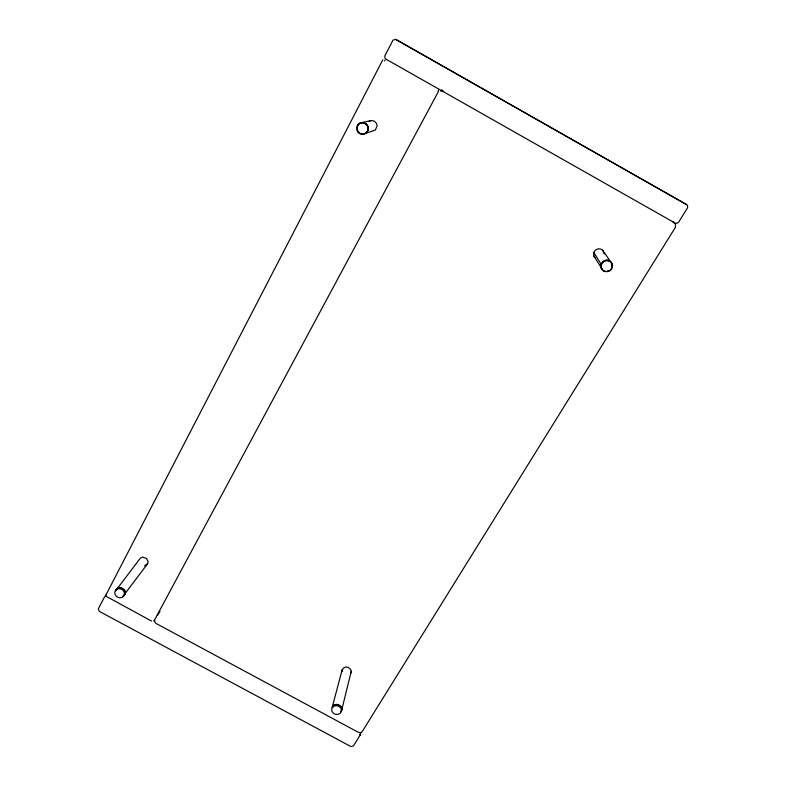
<?xml version="1.0" encoding="UTF-8"?>
<svg xmlns="http://www.w3.org/2000/svg" width="786" height="786" viewBox="0 0 786 786"><rect width="100%" height="100%" fill="white"/><g stroke="black" fill="none" stroke-linecap="round" stroke-linejoin="round"><path stroke-width="1.18" d="M611.96 267.456L611.96 263.693L602.646 250.203L601.035 249.172L598.156 248.759L595.523 250.056L593.784 252.404L593.823 255.912L602.39 269.549M438.342 90.174L438.215 91.333M357.217 126.801L357.718 131.154L360.017 133.492M611.459 262.878C605.751 254.143 595.022 268.891 605.328 271.327M360.735 732.473L360.057 735.254L353.405 745.963L350.939 746.592L99.311 611.38L98.309 608.855L104.165 597.557L106.65 594.265M124.257 595.375L125.18 593.685L124.817 590.6L121.299 587.81A4.981 4.431 31.1 0 0 116.554 589.087L115.64 590.787C117.428 584.597 127.43 588.753 124.886 594.413A4.981 4.431 31.1 0 1 122.97 596.338L147.689 563.621L148.132 561.597L146.481 558.424L142.502 557.117L140.35 558.139L117.104 588.871M341.664 710.298L351.234 671.362L350.733 669.584L348.277 667.412L345.761 666.99L343.541 667.953L342.146 669.79L332.173 707.4L333.176 705.779A4.922 4.372 16.6 0 1 338.059 704.6L341.468 707.321L341.664 710.298L340.643 711.91M350.684 673.317L351.234 671.362M341.33 710.986L341.822 709.355C342.057 704.276 333.863 702.429 332.223 707.41M384.55 60.964L385.169 60.08M382.831 59.765L105.805 595.228M357.551 126.055L358.328 124.581A5.826 5.63 84.8 0 1 363.967 122.724L365.844 123.648L367.877 126.104L368.074 130.014C366.767 135.045 359.428 135.477 357.404 130.702M601.143 267.997L601.103 264.243L602.41 262.131A5.748 5.512 -32.2 0 1 608.187 260.421L610.044 261.316L611.96 263.693M157.387 615.418L160.01 611.361M147.689 563.621L144.575 565.822M438.116 92.09L154.626 619.859L154.852 622.139L155.795 623.308L358.475 732.395L360.548 732.591L362.041 731.845L675.351 227.419L675.538 224.334L672.561 221.505M358.151 124.787C362.051 119.305 370.805 125.161 367.681 130.938A5.826 5.63 84.8 0 1 363.692 134.092L361.727 134.121M153.476 620.93L154.105 620.488M369.233 121.516L370.923 120.592C374.136 120.307 377.025 122.695 377.142 125.947L375.325 130.063L363.309 134.151M606.92 271.376L608.934 270.797M361.894 122.596L370.923 120.592M440.406 90.93L443.609 91.147M395.731 39.379L393.01 40.145L384.855 55.826L384.924 58.026L385.897 59.107L675.223 223.136L676.628 223.371L678.514 222.369L687.553 207.818L687.593 205.686L686.699 204.655L395.731 39.379L686.699 204.655M603.009 270.325L604.906 271.199M151.521 621.048L106.071 596.269M602.646 250.203L604.169 253.976M593.823 255.912L595.061 257.72M593.784 252.404L601.103 264.243M441.919 89.604L442.174 90.439M612.019 264.145L612.215 266.257M342.146 669.79L342.283 671.666M611.508 268.34A5.748 5.512 -32.2 0 1 610.437 269.736M608.993 270.757A5.748 5.512 -32.2 0 1 607.313 271.317M360.302 734.065L360.234 734.871L360.302 734.065M124.463 593.214L124.335 594.953C122.911 599.011 116.859 598.421 115.277 594.796A4.991 4.441 31.1 0 1 115.336 590.708C117.713 586.877 124.05 588.979 124.463 593.214M367.936 128.177C368.614 134.377 359.143 136.577 357.109 130.643A5.826 5.63 84.7 0 1 357.473 125.446C360.037 120.533 367.956 122.754 367.936 128.177M341.478 710.102L341.252 711.782C339.611 715.584 333.686 715.152 332.105 711.527A4.932 4.372 16.6 0 1 332.39 707.597C334.482 704.669 339.228 705.317 340.977 708.294L341.478 710.102M612.49 266.012C612.716 271.976 603.412 274.039 601.428 268.262A5.757 5.522 -32.1 0 1 602.076 263.281C604.336 259.685 610.182 259.842 612.039 263.742L612.49 266.012"/></g></svg>
